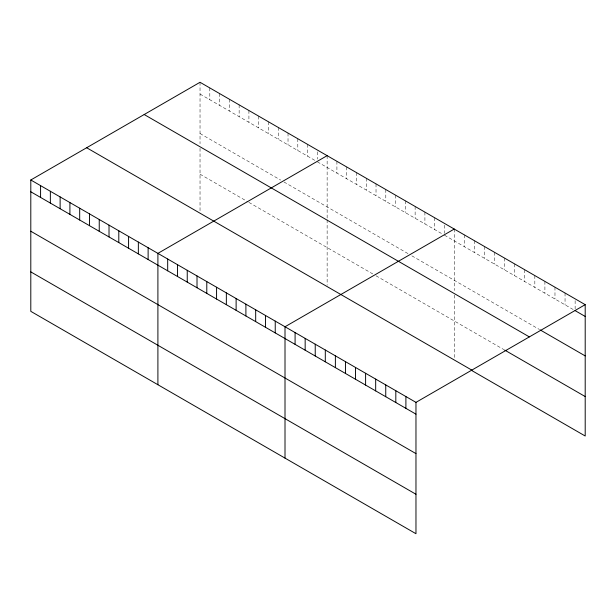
<?xml version="1.0" encoding="UTF-8"?>
<svg xmlns="http://www.w3.org/2000/svg" width="616" height="616" viewBox="0 0 616 616"><rect width="100%" height="100%" fill="white"/><g stroke="black" fill="none" stroke-linecap="round" stroke-linejoin="round"><path stroke-width="0.46" stroke-dasharray="3.08 2.31" d="M200.031 94.079L315.731 160.876M317.363 161.823L442.835 234.265M444.467 235.204L573.573 309.748M200.031 133.533L280.696 180.103M283.953 181.989L408.616 253.961M411.873 255.84L539.485 329.514M200.031 174.182L248.102 201.94M248.918 202.41L372.765 273.912M376.022 275.791L503.834 349.588M575.128 300.654L575.128 308.824M565.049 293.024L565.049 304.82M554.977 287.21L554.977 299.006M544.906 281.389L544.906 293.193M534.834 275.575L534.834 287.379M524.755 269.762L524.755 281.558M514.683 263.941L514.683 275.745M504.612 258.127L504.612 269.931M494.54 252.314L494.54 264.11M484.461 246.492L484.461 258.296M474.389 240.679L474.389 252.483M464.318 234.865L464.318 246.662M454.246 229.052L454.246 290.467M454.246 295.087L454.246 357.719M444.467 225.217L444.467 233.387M434.688 217.756L434.688 229.56M424.909 212.112L424.909 223.916M415.13 206.468L415.13 218.272M405.359 200.824L405.359 212.62M395.58 195.18L395.58 206.976M385.801 189.536L385.801 201.332M376.022 183.891L376.022 195.688M366.25 178.247L366.25 190.044M356.471 172.596L356.471 184.4M346.692 166.951L346.692 178.756M336.913 161.307L336.913 173.111M327.135 155.663L327.135 218.926M327.135 219.85L327.135 285.231M317.363 151.836L317.363 159.097M307.584 144.375L307.584 156.171M297.805 138.731L297.805 150.527M288.026 133.087L288.026 144.883M278.247 127.443L278.247 139.239M268.476 121.799L268.476 133.595M258.697 116.147L258.697 127.951M248.918 110.503L248.918 122.307M239.139 104.859L239.139 116.663M229.368 99.215L229.368 111.019M219.589 93.57L219.589 105.367M209.81 87.926L209.81 99.723M200.031 82.282L200.031 143.697M200.031 148.317L200.031 210.949"/><path stroke-width="0.92" d="M30.8 179.988L415.969 402.363L415.969 533.718L30.8 311.342L30.8 179.988L200.031 82.282L585.2 304.658L585.2 436.012L471.294 370.247M327.135 155.663L157.904 253.369L157.904 384.731M454.246 229.052L285.008 326.757L285.008 458.112M415.969 402.363L585.2 304.658M575.128 310.641L585.2 316.455M540.255 329.96L585.2 355.909M144.183 114.522L529.352 336.898M504.612 350.034L585.2 396.558M86.648 147.74L471.817 370.116M30.8 191.784L415.969 414.16M30.8 231.239L415.969 453.615M30.8 271.887L415.969 494.263M405.898 396.542L405.898 408.346M395.818 390.729L395.818 402.525M385.747 384.915L385.747 396.712M375.675 379.094L375.675 390.898M365.596 373.281L365.596 385.085M355.524 367.467L355.524 379.264M345.453 361.646L345.453 373.45M335.381 355.832L335.381 367.637M325.302 350.019L325.302 361.815M315.23 344.198L315.23 356.002M305.159 338.384L305.159 350.188M295.087 332.571L295.087 344.367M275.236 321.105L275.236 332.91M265.457 315.461L265.457 327.265M255.679 309.817L255.679 321.621M245.9 304.173L245.9 315.977M236.12 298.529L236.12 310.325M226.349 292.885L226.349 304.681M216.57 287.241L216.57 299.037M206.791 281.597L206.791 293.393M197.012 275.953L197.012 287.749M187.241 270.301L187.241 282.105M177.462 264.657L177.462 276.461M167.683 259.013L167.683 270.817M148.125 247.724L148.125 259.529M138.354 242.08L138.354 253.877M128.575 236.436L128.575 248.233M118.796 230.792L118.796 242.589M109.017 225.148L109.017 236.944M99.238 219.504L99.238 231.3M89.466 213.852L89.466 225.656M79.687 208.208L79.687 220.012M69.908 202.564L69.908 214.368M60.129 196.92L60.129 208.724M50.358 191.276L50.358 203.072M40.579 185.632L40.579 197.428"/></g></svg>
